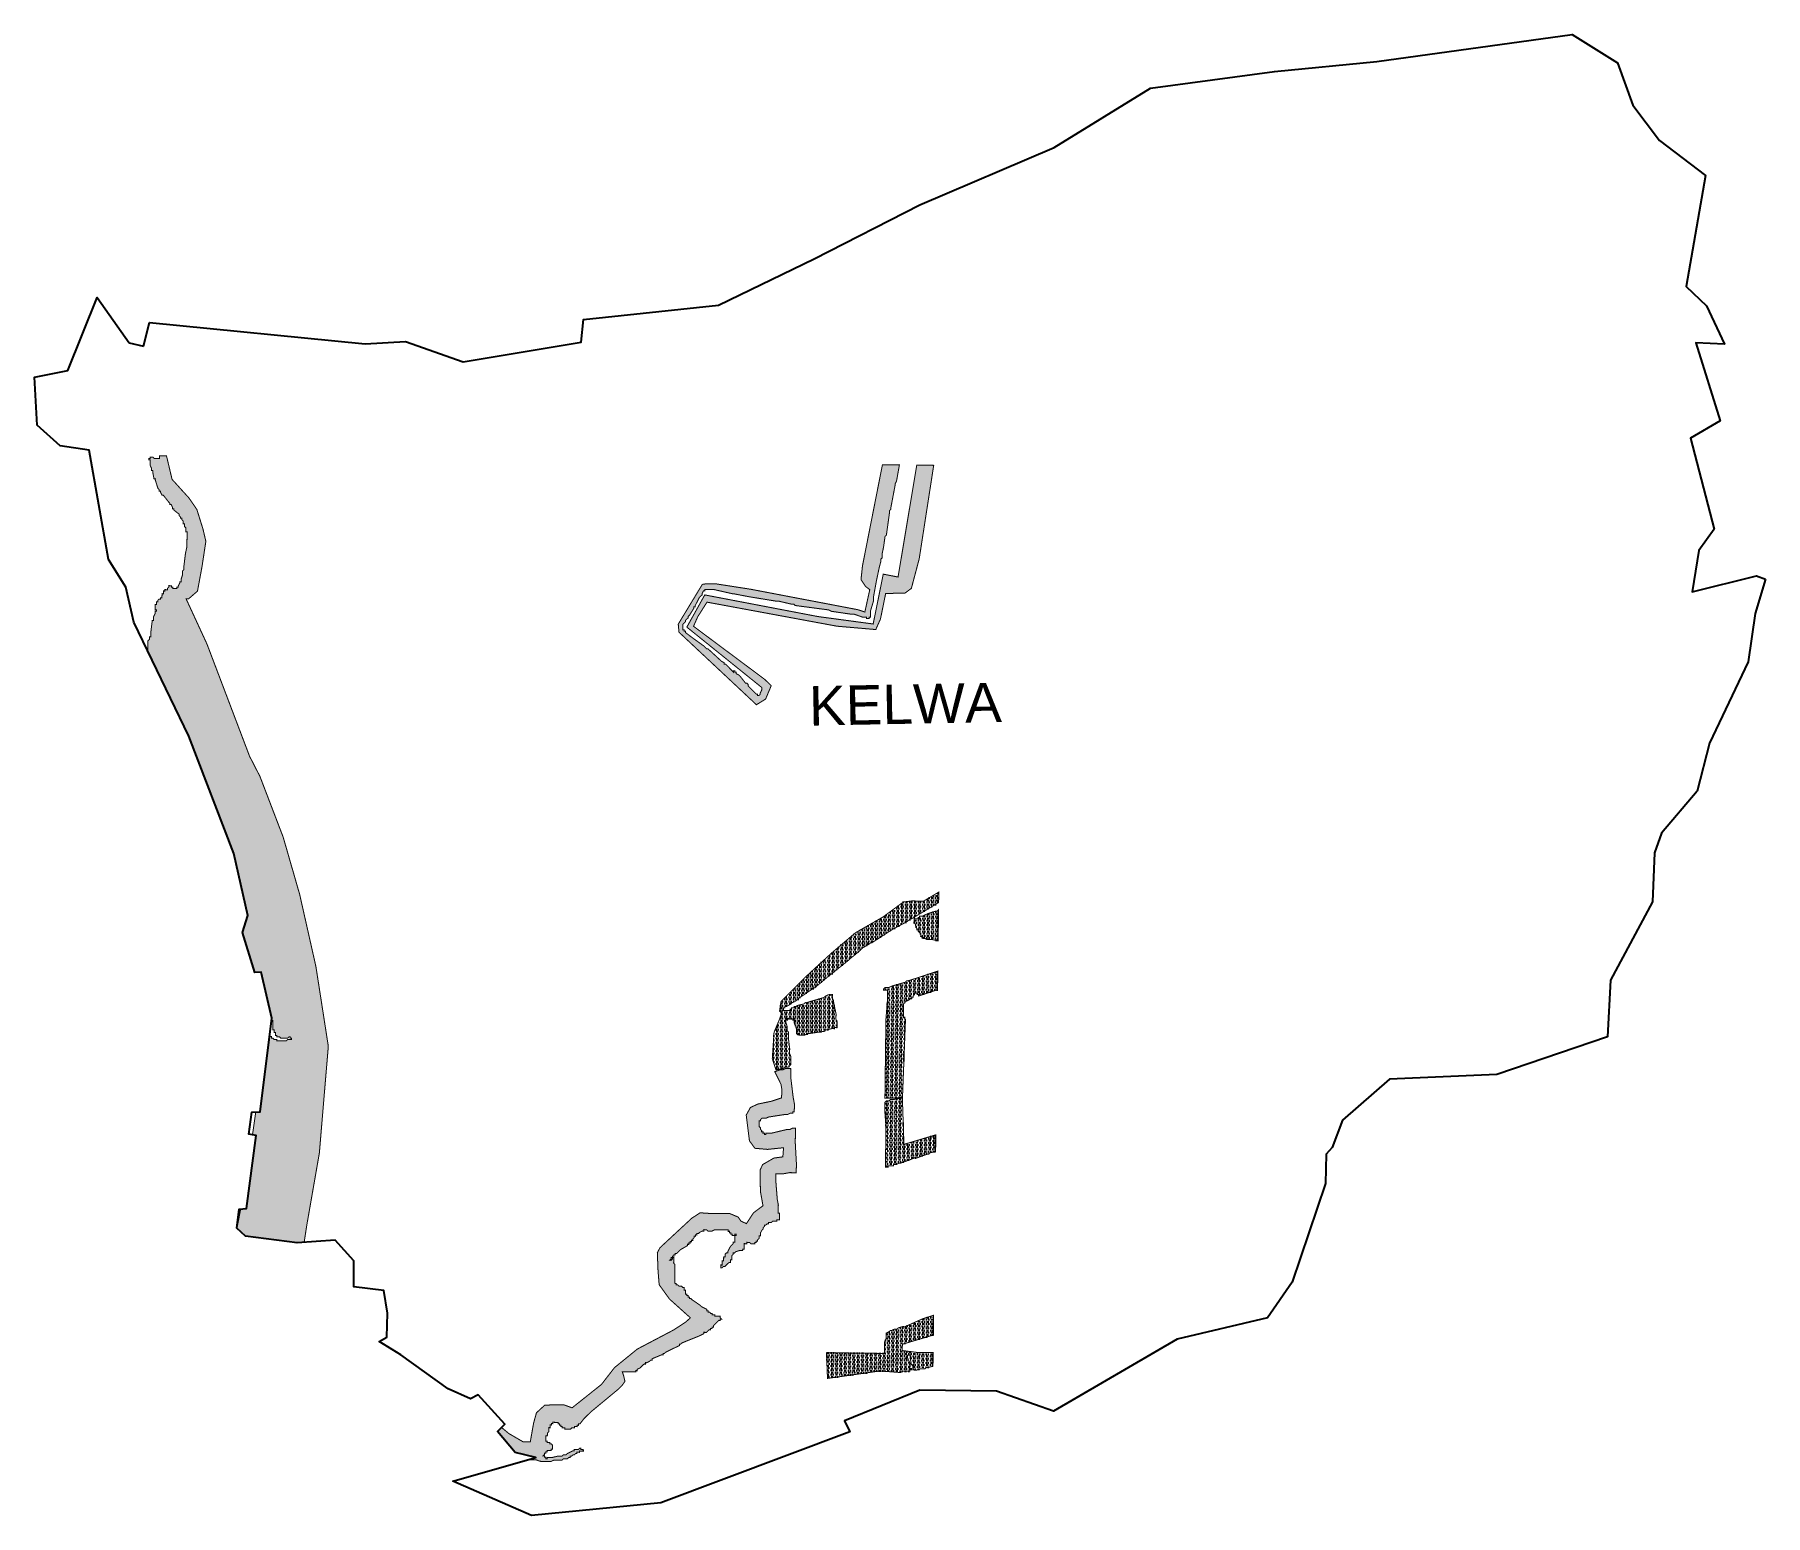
# Model space of a CAD drawing. Header units: metres. Extents: x 261354 to 266452, y 2168453 to 2172813.
import ezdxf

# ---------------------------------------------------------------- set-up
doc = ezdxf.new("R2010")
doc.units = ezdxf.units.M
for name, color, linetype in [('MUDFLATS', 40, 'Continuous'), ('village', 3, 'Continuous'), ('VILLAGE NAME', 250, 'Continuous')]:
    doc.layers.add(name, color=color, linetype=linetype)
doc.styles.get("Standard").update_dxf_attribs({"font": 'simplex.shx'})

msp = doc.modelspace()

# ---------------------------------------------------------------- hatches: boundary and pattern name
at = {"layer": 'MUDFLATS'}
h = msp.add_hatch(dxfattribs=at)
h.set_pattern_fill('MUDST', color=256)
h.paths.add_polyline_path([(262018.5, 2169641.1), (262004.8, 2169640.9), (262004.7, 2169636.5), (261996.1, 2169576.9), (261996, 2169573.1), (262006.2, 2169571.3), (261978.4, 2169356.1), (261960.8, 2169354.5), (261949.8, 2169297.8), (261975.5, 2169275.2), (262127.4, 2169255.4), (262147.8, 2169256.8), (262155.6, 2169307.6), (262192.6, 2169519.9), (262210.2, 2169730), (262219, 2169834.1), (262182.4, 2170069.2), (262134.5, 2170281.8), (262086.1, 2170449.9), (262017.6, 2170628.9), (261987, 2170688.4), (261861.7, 2171018.4), (261799.9, 2171152.3), (261807.8, 2171152.2), (261833.6, 2171174.5), (261847, 2171246.8), (261858.3, 2171321.2), (261849.9, 2171357), (261831.8, 2171415.1), (261808.2, 2171449.3), (261785, 2171474.7), (261758.8, 2171503.7), (261742.4, 2171572.6), (261722.2, 2171572.8), (261722.1, 2171564.9), (261706.2, 2171565.1), (261702.3, 2171569.1), (261694.3, 2171569.2), (261694.3, 2171565.2), (261690.3, 2171565.3), (261690.3, 2171561.3), (261694.2, 2171561.2), (261694.1, 2171545.3), (261697.9, 2171537.3), (261697.8, 2171529.4), (261701.8, 2171529.3), (261701.8, 2171525.4), (261705.5, 2171505.4), (261709.5, 2171505.4), (261709.4, 2171501.4), (261717.1, 2171477.4), (261721, 2171473.4), (261721, 2171469.4), (261724.9, 2171469.4), (261724.9, 2171465.4), (261728.8, 2171457.4), (261732.7, 2171457.4), (261748.4, 2171437.3), (261752.3, 2171433.3), (261752.3, 2171429.3), (261756.3, 2171429.2), (261760.1, 2171421.2), (261760.1, 2171417.3), (261764.1, 2171417.2), (261764, 2171413.2), (261779.8, 2171401.1), (261779.7, 2171397.1), (261783.7, 2171393.1), (261783.6, 2171389.1), (261787.6, 2171389.1), (261787.5, 2171385.1), (261791.5, 2171381.1), (261791.4, 2171373.1), (261795.3, 2171373.1), (261795.2, 2171365.1), (261799.2, 2171361.1), (261799, 2171349.2), (261803, 2171349.1), (261802.5, 2171305.4), (261798.2, 2171285.5), (261793.8, 2171249.8), (261793.7, 2171237.9), (261789.7, 2171233.9), (261789.5, 2171222), (261785.4, 2171210.1), (261785.3, 2171202.2), (261781.3, 2171202.2), (261781.3, 2171198.3), (261777.2, 2171190.3), (261777.1, 2171186.4), (261773.2, 2171186.4), (261773.1, 2171182.4), (261761.2, 2171182.6), (261761.2, 2171186.6), (261757.3, 2171186.6), (261757.3, 2171190.6), (261753.3, 2171190.6), (261749.4, 2171190.7), (261749.3, 2171186.7), (261745.3, 2171182.8), (261745.2, 2171178.8), (261737.3, 2171178.9), (261737.2, 2171174.9), (261733.3, 2171175), (261733.2, 2171167), (261729.2, 2171167.1), (261729, 2171155.1), (261725.1, 2171155.2), (261725, 2171151.2), (261721, 2171151.3), (261717, 2171147.3), (261717, 2171143.4), (261713, 2171143.4), (261712.9, 2171135.5), (261708.9, 2171135.5), (261708.7, 2171119.6), (261712.7, 2171119.5), (261712.7, 2171115.6), (261708.7, 2171115.6), (261708.6, 2171107.7), (261704.5, 2171099.8), (261704.4, 2171087.8), (261700.4, 2171087.9), (261696, 2171052.1), (261695.8, 2171040.2), (261691.9, 2171040.3), (261691.8, 2171032.3), (261687.7, 2171028.4), (261687.3, 2170996.9), (261808.2, 2170747.9), (261940.2, 2170401.8), (261981.6, 2170219.5), (261965.9, 2170169.4), (262003, 2170051.7), (262020.8, 2170052.7), (262052.8, 2169916.8), (262052, 2169910.3), (262055.8, 2169910.3), (262055.5, 2169882.4), (262059.5, 2169882.4), (262059.4, 2169874.4), (262063.3, 2169874.4), (262063.2, 2169866.4), (262067.2, 2169866.4), (262067.2, 2169862.4), (262075.1, 2169862.3), (262079, 2169858.3), (262098.9, 2169858), (262102.9, 2169862), (262106.9, 2169861.9), (262106.9, 2169857.9), (262110.8, 2169857.9), (262110.8, 2169853.9), (262098.9, 2169854.1), (262094.8, 2169850.1), (262067, 2169850.5), (262067.1, 2169854.4), (262059.1, 2169854.5), (262055.2, 2169858.6), (262051.2, 2169858.6), (262051.3, 2169862.6), (262046.1, 2169862.7)])
h = msp.add_hatch(dxfattribs=at)
h.set_pattern_fill('MUDST', color=256)
h.paths.add_polyline_path([(263854.3, 2171304.2), (263858.7, 2171335.9), (263862.7, 2171339.9), (263871.5, 2171403.4), (263871.6, 2171411.3), (263875.6, 2171415.3), (263875.6, 2171419.2), (263888.4, 2171486.7), (263888.4, 2171490.7), (263892.5, 2171498.6), (263901, 2171546.2), (263851, 2171546.8), (263792.2, 2171248.9), (263787.9, 2171208.7), (263801.2, 2171188.3), (263813.7, 2171178.9), (263799.2, 2171113.1), (263778.1, 2171120), (263463, 2171180.1), (263362, 2171195.8), (263334.2, 2171196.5), (263320.5, 2171194.4), (263249.6, 2171077.3), (263251.8, 2171053.6), (263479.9, 2170840), (263506.9, 2170856.7), (263523.5, 2170896.2), (263503.6, 2170915.2), (263294.6, 2171071), (263307, 2171099.1), (263334.3, 2171142.1), (263717.1, 2171071.3), (263831.4, 2171061.4), (263845.2, 2171092.5), (263860.5, 2171167.5), (263917.7, 2171169), (263936.2, 2171182.6), (263959.3, 2171269.6), (264002, 2171545), (263952.1, 2171545.6), (263897, 2171216.1), (263853.4, 2171224.6), (263823.7, 2171077.8), (263661, 2171099.7), (263327.7, 2171163.4), (263274.9, 2171068.6), (263495.4, 2170890.9), (263495.3, 2170883), (263491.2, 2170875.1), (263491.2, 2170871.1), (263487.1, 2170867.2), (263483.2, 2170867.2), (263483.2, 2170871.2), (263479.2, 2170871.3), (263471.4, 2170879.3), (263455.7, 2170895.4), (263455.7, 2170899.4), (263451.8, 2170903.4), (263447.8, 2170903.5), (263432.2, 2170923.5), (263428.2, 2170927.6), (263420.3, 2170931.6), (263420.4, 2170935.6), (263416.4, 2170935.7), (263416.4, 2170939.6), (263412.5, 2170939.7), (263412.4, 2170935.7), (263396.7, 2170951.8), (263392.8, 2170955.8), (263388.9, 2170959.9), (263384.9, 2170959.9), (263384.9, 2170963.9), (263377, 2170968), (263337.7, 2171004.2), (263333.7, 2171004.3), (263329.8, 2171008.3), (263325.9, 2171012.3), (263286.5, 2171040.7), (263270.7, 2171052.8), (263270.7, 2171056.8), (263266.8, 2171056.8), (263266.8, 2171060.8), (263262.8, 2171060.8), (263263, 2171076.7), (263267.1, 2171080.7), (263271.1, 2171084.6), (263271.1, 2171088.6), (263279.2, 2171096.4), (263279.2, 2171100.4), (263283.3, 2171104.3), (263295.4, 2171124.1), (263295.5, 2171128), (263299.5, 2171128), (263299.5, 2171132), (263311.7, 2171155.7), (263315.7, 2171159.6), (263319.8, 2171163.5), (263319.8, 2171167.5), (263323.9, 2171175.4), (263327.9, 2171175.4), (263327.9, 2171179.3), (263355.7, 2171179), (263411.3, 2171166.4), (263415.2, 2171166.3), (263458.9, 2171157.9), (263538.3, 2171145), (263546.2, 2171144.9), (263581.9, 2171136.5), (263589.8, 2171136.4), (263593.8, 2171132.3), (263693, 2171119.2), (263700.9, 2171115.1), (263760.5, 2171106.4), (263768.4, 2171106.4), (263792.2, 2171098.1), (263804.1, 2171098), (263804.1, 2171094), (263812, 2171093.9), (263812.1, 2171097.9), (263816, 2171097.8), (263816.3, 2171117.7), (263824.6, 2171145.4), (263824.7, 2171157.4), (263833.3, 2171205), (263841.7, 2171244.7), (263845.9, 2171260.5), (263846, 2171268.5), (263850, 2171272.4), (263850.1, 2171284.3)])
h = msp.add_hatch(dxfattribs=at)
h.set_pattern_fill('MUDST', color=256)
h.paths.add_polyline_path([(263681.9, 2169882.4), (263685.9, 2169882.4), (263701.8, 2169886.2), (263709.8, 2169886.1), (263709.8, 2169890), (263717.8, 2169890), (263718, 2169905.9), (263714.1, 2169913.9), (263714.3, 2169929.8), (263706.8, 2169965.7), (263706.8, 2169969.6), (263702.9, 2169977.6), (263703, 2169985.6), (263691.1, 2169985.7), (263683.1, 2169981.9), (263679.1, 2169977.9), (263627.2, 2169962.6), (263623.2, 2169962.7), (263619.2, 2169958.8), (263603.2, 2169955), (263595.2, 2169951.1), (263591.3, 2169951.2), (263591.2, 2169947.2), (263583.3, 2169947.3), (263583.2, 2169943.3), (263579.2, 2169943.3), (263579.2, 2169939.4), (263559.3, 2169939.6), (263559.4, 2169947.6), (263563.4, 2169947.5), (263563.4, 2169951.5), (263567.4, 2169951.4), (263575.4, 2169955.3), (263591.5, 2169967.1), (263595.4, 2169967), (263599.5, 2169970.9), (263603.4, 2169970.9), (263603.5, 2169974.9), (263643.6, 2170002.2), (263647.6, 2170002.2), (263647.6, 2170006.1), (263651.6, 2170006.1), (263655.6, 2170010), (263683.7, 2170033.5), (263752, 2170088.4), (263756, 2170092.3), (263780.1, 2170111.9), (263784.2, 2170115.8), (263792.2, 2170123.7), (263812.2, 2170135.4), (263816.3, 2170139.3), (263820.2, 2170139.3), (263880.4, 2170178.3), (263916.4, 2170197.7), (263920.4, 2170197.7), (263920.4, 2170201.7), (263924.4, 2170201.6), (263928.4, 2170205.6), (263932.4, 2170205.5), (263932.4, 2170209.5), (263936.4, 2170209.4), (264016.5, 2170257.5), (264016.9, 2170288.3), (263971.4, 2170261.1), (263938.7, 2170262.4), (263912.7, 2170259.1), (263853.1, 2170215.3), (263771.1, 2170168.2), (263700.7, 2170108.4), (263626.6, 2170040.2), (263552.3, 2169966.1), (263547.9, 2169937.7), (263553.9, 2169932.1), (263548.2, 2169914.6), (263531.8, 2169875.4), (263526.6, 2169798.1), (263537.3, 2169764.9), (263557.2, 2169768.6), (263565.2, 2169772.5), (263573.2, 2169772.4), (263577.2, 2169776.3), (263581.2, 2169780.3), (263581.5, 2169804.1), (263577.6, 2169812.1), (263577.8, 2169828), (263574.2, 2169855.9), (263574.4, 2169875.8), (263570.5, 2169879.8), (263570.7, 2169891.7), (263566.8, 2169903.7), (263566.9, 2169911.7), (263570.9, 2169911.6), (263570.9, 2169915.6), (263586.9, 2169915.4), (263586.8, 2169911.4), (263590.8, 2169911.4), (263590.7, 2169903.4), (263594.6, 2169895.4), (263598.4, 2169883.5), (263598.2, 2169871.5), (263602.2, 2169867.5), (263622.1, 2169867.3), (263630.1, 2169871.1), (263681.8, 2169878.5)])
h = msp.add_hatch(dxfattribs=at)
h.set_pattern_fill('MUDST', color=256, angle=-0.7002742)
h.paths.add_polyline_path([(264016.3, 2170236.3), (264012.2, 2170232.4), (264008.3, 2170232.4), (263984.3, 2170224.8), (263968.3, 2170217), (263960.4, 2170217.1), (263960.3, 2170213.1), (263956.3, 2170213.2), (263956.3, 2170209.2), (263944.4, 2170209.3), (263944.2, 2170197.4), (263948.1, 2170193.4), (263948.1, 2170189.4), (263952, 2170181.4), (263951.9, 2170177.4), (263955.9, 2170177.4), (263955.8, 2170173.4), (263959.8, 2170169.4), (263963.7, 2170165.3), (263963.6, 2170157.4), (263967.6, 2170157.3), (263967.5, 2170153.4), (263975.5, 2170153.3), (263979.4, 2170149.2), (263995.3, 2170149.1), (264015.1, 2170144.8)])
h = msp.add_hatch(dxfattribs=at)
h.set_pattern_fill('MUDST', color=256, angle=-0.7002742)
h.paths.add_polyline_path([(263918.9, 2169913.3), (263916.9, 2169915.4), (263917, 2169919.3), (263913, 2169919.4), (263913, 2169923.4), (263913.1, 2169927.3), (263913.1, 2169931.3), (263913.2, 2169935.3), (263913.2, 2169939.3), (263913.3, 2169943.2), (263913.3, 2169947.2), (263913.4, 2169951.2), (263913.4, 2169955.2), (263913.5, 2169959.1), (263917.5, 2169963.1), (263917.5, 2169967.1), (263921.5, 2169967), (263929.5, 2169970.9), (263933.5, 2169974.8), (263937.5, 2169974.8), (263937.6, 2169978.7), (263941.5, 2169978.7), (263941.6, 2169982.7), (263945.6, 2169986.6), (263945.7, 2169990.6), (263949.6, 2169990.5), (263953.6, 2169990.5), (263953.6, 2169986.5), (263957.5, 2169986.5), (263957.5, 2169982.5), (264013.4, 2170001), (264014.1, 2170055.5), (263926.2, 2170026.6), (263922.2, 2170026.7), (263918.2, 2170022.7), (263878.3, 2170011.3), (263870.3, 2170007.4), (263858.4, 2170007.5), (263858.3, 2170003.6), (263854.4, 2170003.6), (263854.3, 2169999.6), (263866.2, 2169999.5), (263865.9, 2169971.7), (263861.2, 2169912.1), (263858.4, 2169681.4), (263886.2, 2169681.1), (263910.1, 2169684.8)])
h = msp.add_hatch(dxfattribs=at)
h.set_pattern_fill('MUDST', color=256)
h.paths.add_polyline_path([(263253, 2168953), (263253, 2168957), (263257, 2168957), (263261, 2168960.9), (263309, 2168980.2), (263325, 2168988), (263325, 2168991.9), (263333, 2168991.8), (263337, 2168995.8), (263341, 2168999.7), (263345, 2168999.6), (263345.1, 2169003.6), (263349, 2169003.6), (263349.1, 2169007.5), (263353.1, 2169007.5), (263353.1, 2169011.5), (263357.1, 2169015.4), (263361.2, 2169019.3), (263365.2, 2169023.3), (263369.2, 2169027.2), (263373.2, 2169027.1), (263373.2, 2169031.1), (263377.2, 2169031.1), (263373.3, 2169035.1), (263373.3, 2169039.1), (263357.4, 2169039.3), (263357.5, 2169043.2), (263349.5, 2169043.3), (263349.6, 2169047.3), (263345.6, 2169047.4), (263341.7, 2169051.4), (263337.7, 2169051.4), (263337.7, 2169055.4), (263333.8, 2169055.5), (263333.8, 2169059.4), (263325.9, 2169063.5), (263318, 2169067.6), (263314.1, 2169071.6), (263290.4, 2169087.8), (263286.5, 2169091.8), (263282.5, 2169091.9), (263282.6, 2169095.9), (263278.6, 2169095.9), (263278.6, 2169099.9), (263274.7, 2169099.9), (263274.7, 2169103.9), (263270.7, 2169104), (263270.9, 2169115.9), (263266.9, 2169115.9), (263267, 2169123.9), (263263, 2169123.9), (263259.1, 2169128), (263251.2, 2169128.1), (263247.2, 2169132.1), (263243.2, 2169132.1), (263243.3, 2169136.1), (263239.3, 2169136.2), (263240, 2169191.8), (263236.1, 2169195.9), (263236.3, 2169211.8), (263232.3, 2169211.8), (263232.2, 2169207.8), (263228.2, 2169203.9), (263224.2, 2169204), (263228.3, 2169207.9), (263228.3, 2169211.9), (263232.3, 2169211.8), (263232.3, 2169215.8), (263236.3, 2169215.7), (263236.4, 2169219.7), (263240.3, 2169219.7), (263240.4, 2169223.6), (263244.4, 2169223.6), (263256.4, 2169235.4), (263276.5, 2169247.1), (263276.5, 2169251), (263280.5, 2169251), (263280.5, 2169255), (263284.5, 2169254.9), (263284.6, 2169258.9), (263288.5, 2169258.8), (263288.6, 2169262.8), (263292.6, 2169262.8), (263292.6, 2169266.8), (263296.6, 2169270.7), (263296.7, 2169274.7), (263300.7, 2169274.6), (263300.7, 2169278.6), (263304.7, 2169278.5), (263304.7, 2169282.5), (263308.7, 2169282.5), (263312.7, 2169286.4), (263320.7, 2169290.3), (263324.7, 2169290.2), (263324.8, 2169294.2), (263332.7, 2169294.1), (263336.6, 2169290.1), (263348.6, 2169289.9), (263356.6, 2169293.8), (263396.3, 2169293.3), (263396.3, 2169289.3), (263400.3, 2169289.3), (263400.2, 2169285.3), (263404.2, 2169285.3), (263404.1, 2169281.3), (263408.1, 2169281.2), (263408.1, 2169277.3), (263416, 2169277.2), (263416.1, 2169281.2), (263420, 2169281.1), (263420, 2169277.1), (263416, 2169277.2), (263415.8, 2169257.3), (263411.8, 2169257.3), (263411.7, 2169253.4), (263403.7, 2169245.5), (263395.5, 2169229.7), (263395.5, 2169225.7), (263391.5, 2169225.8), (263387.5, 2169221.8), (263387.4, 2169213.9), (263383.4, 2169213.9), (263383.3, 2169202), (263379.3, 2169202.1), (263379.2, 2169190.1), (263375.2, 2169190.2), (263375.1, 2169182.2), (263379.1, 2169182.2), (263383.1, 2169186.1), (263387.1, 2169186.1), (263391.1, 2169190), (263399.1, 2169197.8), (263403.1, 2169197.8), (263403.2, 2169205.7), (263407.2, 2169205.7), (263407.3, 2169217.6), (263411.4, 2169221.6), (263411.4, 2169225.5), (263415.4, 2169225.5), (263419.4, 2169229.4), (263431.4, 2169233.2), (263439.3, 2169233.1), (263439.4, 2169237.1), (263443.4, 2169237.1), (263443.6, 2169253), (263451.5, 2169252.9), (263451.6, 2169256.9), (263459.5, 2169256.8), (263463.4, 2169252.7), (263475.4, 2169252.6), (263475.4, 2169256.6), (263479.4, 2169256.5), (263479.4, 2169260.5), (263483.4, 2169260.4), (263483.5, 2169264.4), (263487.5, 2169268.3), (263487.6, 2169276.3), (263491.6, 2169276.3), (263491.7, 2169284.2), (263495.7, 2169292.1), (263499.8, 2169296), (263499.8, 2169300), (263503.8, 2169303.9), (263503.9, 2169307.9), (263507.8, 2169307.9), (263511.9, 2169311.8), (263515.8, 2169311.7), (263515.9, 2169315.7), (263523.8, 2169315.6), (263527.9, 2169319.6), (263539.8, 2169319.4), (263539.8, 2169323.4), (263547.8, 2169323.3), (263548, 2169343.2), (263544.1, 2169343.2), (263544.3, 2169359.7), (263544.4, 2169367.1), (263540.6, 2169387), (263540.7, 2169391), (263537.2, 2169434.8), (263537.5, 2169458.6), (263557.4, 2169458.4), (263577.3, 2169462.1), (263597.2, 2169461.9), (263597.6, 2169489.7), (263594.3, 2169549.4), (263594.8, 2169593.2), (263586.9, 2169593.3), (263578.9, 2169589.4), (263570.9, 2169589.5), (263523.1, 2169578.1), (263507.2, 2169578.3), (263507.1, 2169574.4), (263503.2, 2169574.4), (263503.2, 2169578.4), (263499.2, 2169578.4), (263499.3, 2169582.4), (263495.3, 2169582.4), (263495.3, 2169586.4), (263491.4, 2169590.5), (263491.5, 2169594.4), (263487.5, 2169598.5), (263487.7, 2169614.4), (263491.7, 2169614.3), (263491.8, 2169618.3), (263495.8, 2169622.2), (263507.7, 2169622.1), (263515.7, 2169625.9), (263563.5, 2169633.3), (263571.5, 2169633.2), (263579.5, 2169637.1), (263587.4, 2169637), (263587.5, 2169641), (263591.4, 2169640.9), (263591.7, 2169664.8), (263588, 2169684.7), (263580.8, 2169744.5), (263581.1, 2169768.3), (263565.2, 2169768.5), (263557.2, 2169764.6), (263549.2, 2169764.7), (263533.8, 2169759.4), (263552.2, 2169722.3), (263554.8, 2169706.9), (263553.9, 2169682.3), (263523.7, 2169672.3), (263483.6, 2169664), (263462.1, 2169653.9), (263449.8, 2169631.6), (263459.3, 2169555.9), (263475.4, 2169533.8), (263512.7, 2169530.6), (263559.8, 2169535.5), (263557.7, 2169508.6), (263531.5, 2169505.1), (263498.3, 2169486), (263490.9, 2169470.6), (263491.5, 2169407.4), (263499.2, 2169364.6), (263471.1, 2169343.7), (263450.5, 2169312), (263434.1, 2169319.4), (263426.3, 2169331.2), (263401, 2169341.8), (263344.7, 2169341.8), (263314.1, 2169343.9), (263289.5, 2169328), (263195.9, 2169241.2), (263188, 2169225.9), (263190.1, 2169173), (263193.4, 2169132.1), (263223.8, 2169089.9), (263285.4, 2169034.6), (263271.5, 2169022), (263235.9, 2168998.8), (263129.1, 2168942.6), (263061.8, 2168887.9), (263023.4, 2168838.4), (262937, 2168769.6), (262912, 2168778.7), (262890.1, 2168778.7), (262856.3, 2168777.3), (262832, 2168755), (262823.6, 2168724.8), (262813.9, 2168669.9), (262792.6, 2168669.5), (262750.4, 2168694), (262729, 2168711.9), (262716.8, 2168699.6), (262769.4, 2168638.3), (262829.9, 2168623.1), (262806.8, 2168616.5), (262831.3, 2168616.2), (262843.2, 2168612), (262875, 2168611.6), (262883, 2168615.5), (262906.9, 2168615.2), (262910.9, 2168619.2), (262922.8, 2168619), (262926.9, 2168622.9), (262930.8, 2168622.9), (262930.9, 2168626.9), (262934.9, 2168626.8), (262938.9, 2168630.7), (262942.9, 2168630.7), (262946.9, 2168634.6), (262950.9, 2168634.6), (262950.9, 2168638.6), (262958.9, 2168638.5), (262958.9, 2168642.4), (262970.8, 2168642.3), (262970.9, 2168646.3), (262962.9, 2168646.4), (262963, 2168650.3), (262959, 2168650.4), (262955, 2168646.5), (262943, 2168646.6), (262943, 2168642.6), (262939, 2168642.7), (262923, 2168634.9), (262919, 2168631), (262911, 2168631.1), (262907, 2168627.2), (262895.1, 2168627.3), (262879.1, 2168623.5), (262863.2, 2168623.7), (262863.2, 2168619.7), (262859.2, 2168619.8), (262859.3, 2168623.8), (262855.3, 2168623.8), (262855.3, 2168627.8), (262851.4, 2168627.8), (262855.4, 2168631.8), (262855.4, 2168635.7), (262859.4, 2168635.7), (262859.5, 2168639.7), (262863.4, 2168639.6), (262863.5, 2168643.6), (262875.4, 2168643.5), (262875.5, 2168647.4), (262879.4, 2168647.4), (262879.6, 2168659.3), (262875.7, 2168663.3), (262871.7, 2168663.4), (262871.7, 2168667.4), (262863.8, 2168667.5), (262863.8, 2168671.4), (262859.8, 2168671.5), (262860, 2168687.4), (262864, 2168687.3), (262864.1, 2168695.3), (262868.1, 2168699.2), (262868.3, 2168711.2), (262872.3, 2168711.1), (262872.4, 2168719.1), (262876.3, 2168719), (262876.4, 2168723), (262880.4, 2168722.9), (262880.4, 2168726.9), (262896.3, 2168726.7), (262896.3, 2168722.7), (262900.2, 2168722.7), (262900.2, 2168718.7), (262904.2, 2168718.7), (262904.1, 2168714.7), (262908.1, 2168714.6), (262908, 2168710.7), (262916, 2168710.6), (262915.9, 2168706.6), (262931.8, 2168706.4), (262935.9, 2168710.3), (262943.8, 2168710.2), (262943.9, 2168714.2), (262951.8, 2168714.1), (262951.9, 2168718.1), (262955.9, 2168718), (262955.9, 2168722), (262959.9, 2168722), (262972, 2168737.7), (262992.1, 2168757.4), (263056.7, 2168810.9), (263072.5, 2168824), (263084.5, 2168835.8), (263092.6, 2168847.6), (263088.9, 2168863.6), (263085, 2168875.5), (263124.8, 2168875.1), (263124.8, 2168879), (263128.8, 2168879), (263128.9, 2168883), (263136.9, 2168886.8), (263144.9, 2168894.7), (263148.9, 2168898.6), (263152.9, 2168898.6), (263153, 2168902.6), (263156.9, 2168902.5), (263164.9, 2168906.4), (263169, 2168910.3), (263172.9, 2168910.3), (263173, 2168914.2), (263201, 2168925.8), (263204.9, 2168925.8), (263205, 2168929.8), (263209, 2168929.7), (263213, 2168933.6)])
h = msp.add_hatch(dxfattribs=at)
h.set_pattern_fill('MUDST', color=256, angle=-0.7002742)
h.paths.add_polyline_path([(263909.7, 2169682), (263882.2, 2169677.2), (263874.2, 2169677.2), (263870.2, 2169673.3), (263862.3, 2169673.4), (263858.2, 2169669.5), (263857.9, 2169645.6), (263861.3, 2169597.9), (263859.9, 2169478.6), (263863.8, 2169478.5), (263867.8, 2169478.5), (263867.9, 2169482.4), (263883.8, 2169482.2), (263883.8, 2169486.2), (263891.8, 2169486.1), (263895.8, 2169488.1), (263899.8, 2169490), (263903.8, 2169490), (263935.7, 2169501.5), (263943.7, 2169505.4), (263951.7, 2169505.3), (263983.6, 2169516.8), (263987.6, 2169516.8), (263991.6, 2169520.7), (264007.6, 2169523.7), (264008.2, 2169573.4), (263914.3, 2169545.3)])
h = msp.add_hatch(dxfattribs=at)
h.set_pattern_fill('MUDST', color=256, angle=-0.7002742)
h.paths.add_polyline_path([(264000.3, 2168932), (263951.8, 2168932.8), (263908.8, 2168938.3), (263910, 2168956.9), (264001, 2168984), (264001.7, 2169042), (263969.7, 2169031.8), (263917.8, 2169008.5), (263909.8, 2169008.6), (263897.8, 2169004.8), (263893.8, 2169000.9), (263885.8, 2169001), (263877.8, 2168997.1), (263873.9, 2168997.2), (263869.8, 2168993.2), (263861.8, 2168989.3), (263861.7, 2168973.4), (263857.6, 2168965.5), (263857.1, 2168929.7), (263686.2, 2168931.8), (263687.2, 2168905.9), (263689.2, 2168856.2), (263844.6, 2168878.2), (263904.2, 2168873.5), (263912.2, 2168877.4), (263932.1, 2168877.1), (263932.1, 2168881.1), (263936.1, 2168881.1), (263936.1, 2168885), (263932.1, 2168885.1), (263932.3, 2168901), (263924.6, 2168917), (263924.7, 2168924.9), (263932.6, 2168924.8), (263932.5, 2168916.9), (263936.3, 2168897), (263940.2, 2168892.9), (263940.1, 2168881), (263952, 2168880.9), (263964, 2168884.7), (263975.9, 2168884.5), (263979.9, 2168888.5), (263983.9, 2168888.4), (263999.8, 2168891.8)])

# ---------------------------------------------------------------- linework, layer by layer
at = {"layer": 'MUDFLATS', "color": 3, "flags": 128}
msp.add_lwpolyline([(261632.5, 2171905.5), (261674.2, 2171896.4)], dxfattribs=at)
at = {"layer": 'MUDFLATS', "const_width": 2.98}
for points in [[(262147.8, 2169256.8), (262155.6, 2169307.6), (262192.6, 2169519.9), (262210.2, 2169730), (262219, 2169834.1), (262182.4, 2170069.2), (262134.5, 2170281.8), (262086.1, 2170449.9), (262017.6, 2170628.9), (261987, 2170688.4), (261861.7, 2171018.4), (261799.9, 2171152.3), (261807.8, 2171152.2), (261833.6, 2171174.5), (261847, 2171246.8), (261858.3, 2171321.2), (261849.9, 2171357), (261831.8, 2171415.1), (261808.2, 2171449.3), (261785, 2171474.7), (261758.8, 2171503.7), (261742.4, 2171572.6), (261722.2, 2171572.8), (261722.1, 2171564.9), (261706.2, 2171565.1), (261702.3, 2171569.1), (261694.3, 2171569.2), (261694.3, 2171565.2), (261690.3, 2171565.3), (261690.3, 2171561.3), (261694.2, 2171561.2), (261694.1, 2171545.3), (261697.9, 2171537.3), (261697.8, 2171529.4), (261701.8, 2171529.3), (261701.8, 2171525.4), (261705.5, 2171505.4), (261709.5, 2171505.4), (261709.4, 2171501.4), (261717.1, 2171477.4), (261721, 2171473.4), (261721, 2171469.4), (261724.9, 2171469.4), (261724.9, 2171465.4), (261728.8, 2171457.4), (261732.7, 2171457.4), (261748.4, 2171437.3), (261752.3, 2171433.3), (261752.3, 2171429.3), (261756.3, 2171429.2), (261760.1, 2171421.2), (261760.1, 2171417.3), (261764.1, 2171417.2), (261764, 2171413.2), (261779.8, 2171401.1), (261779.7, 2171397.1), (261783.7, 2171393.1), (261783.6, 2171389.1), (261787.6, 2171389.1), (261787.5, 2171385.1), (261791.5, 2171381.1), (261791.4, 2171373.1), (261795.3, 2171373.1), (261795.2, 2171365.1), (261799.2, 2171361.1), (261799, 2171349.2), (261803, 2171349.1), (261802.5, 2171305.4), (261798.2, 2171285.5), (261793.8, 2171249.8), (261793.7, 2171237.9), (261789.7, 2171233.9), (261789.5, 2171222), (261785.4, 2171210.1), (261785.3, 2171202.2), (261781.3, 2171202.2), (261781.3, 2171198.3), (261777.2, 2171190.3), (261777.1, 2171186.4), (261773.2, 2171186.4), (261773.1, 2171182.4), (261761.2, 2171182.6), (261761.2, 2171186.6), (261757.3, 2171186.6), (261757.3, 2171190.6), (261753.3, 2171190.6), (261749.4, 2171190.7), (261749.3, 2171186.7), (261745.3, 2171182.8), (261745.2, 2171178.8), (261737.3, 2171178.9), (261737.2, 2171174.9), (261733.3, 2171175), (261733.2, 2171167), (261729.2, 2171167.1), (261729, 2171155.1), (261725.1, 2171155.2), (261725, 2171151.2), (261721, 2171151.3), (261717, 2171147.3), (261717, 2171143.4), (261713, 2171143.4), (261712.9, 2171135.5), (261708.9, 2171135.5), (261708.7, 2171119.6), (261712.7, 2171119.5), (261712.7, 2171115.6), (261708.7, 2171115.6), (261708.6, 2171107.7), (261704.5, 2171099.8), (261704.4, 2171087.8), (261700.4, 2171087.9), (261696, 2171052.1), (261695.8, 2171040.2), (261691.9, 2171040.3), (261691.8, 2171032.3), (261687.7, 2171028.4), (261687.3, 2170996.9)], [(262051.8, 2169910.3), (262055.8, 2169910.3), (262055.5, 2169882.4), (262059.5, 2169882.4), (262059.4, 2169874.4), (262063.3, 2169874.4), (262063.2, 2169866.4), (262067.2, 2169866.4), (262067.2, 2169862.4), (262075.1, 2169862.3), (262079, 2169858.3), (262098.9, 2169858), (262102.9, 2169862), (262106.9, 2169861.9), (262106.9, 2169857.9), (262110.8, 2169857.9), (262110.8, 2169853.9), (262098.9, 2169854.1), (262094.8, 2169850.1), (262067, 2169850.5), (262067.1, 2169854.4), (262059.1, 2169854.5), (262055.2, 2169858.6), (262051.2, 2169858.6), (262051.3, 2169862.6), (262046.1, 2169862.7)], [(262806.8, 2168616.5), (262831.3, 2168616.2), (262843.2, 2168612), (262875, 2168611.6), (262883, 2168615.5), (262906.9, 2168615.2), (262910.9, 2168619.2), (262922.8, 2168619), (262926.9, 2168622.9), (262930.8, 2168622.9), (262930.9, 2168626.9), (262934.9, 2168626.8), (262938.9, 2168630.7), (262942.9, 2168630.7), (262946.9, 2168634.6), (262950.9, 2168634.6), (262950.9, 2168638.6), (262958.9, 2168638.5), (262958.9, 2168642.4), (262970.8, 2168642.3), (262970.9, 2168646.3), (262962.9, 2168646.4), (262963, 2168650.3), (262959, 2168650.4), (262955, 2168646.5), (262943, 2168646.6), (262943, 2168642.6), (262939, 2168642.7), (262923, 2168634.9), (262919, 2168631), (262911, 2168631.1), (262907, 2168627.2), (262895.1, 2168627.3), (262879.1, 2168623.5), (262863.2, 2168623.7), (262863.2, 2168619.7), (262859.2, 2168619.8), (262859.3, 2168623.8), (262855.3, 2168623.8), (262855.3, 2168627.8), (262851.4, 2168627.8), (262855.4, 2168631.8), (262855.4, 2168635.7), (262859.4, 2168635.7), (262859.5, 2168639.7), (262863.4, 2168639.6), (262863.5, 2168643.6), (262875.4, 2168643.5), (262875.5, 2168647.4), (262879.4, 2168647.4), (262879.6, 2168659.3), (262875.7, 2168663.3), (262871.7, 2168663.4), (262871.7, 2168667.4), (262863.8, 2168667.5), (262863.8, 2168671.4), (262859.8, 2168671.5), (262860, 2168687.4), (262864, 2168687.3), (262864.1, 2168695.3), (262868.1, 2168699.2), (262868.3, 2168711.2), (262872.3, 2168711.1), (262872.4, 2168719.1), (262876.3, 2168719), (262876.4, 2168723), (262880.4, 2168722.9), (262880.4, 2168726.9), (262896.3, 2168726.7), (262896.3, 2168722.7), (262900.2, 2168722.7), (262900.2, 2168718.7), (262904.2, 2168718.7), (262904.1, 2168714.7), (262908.1, 2168714.6), (262908, 2168710.7), (262916, 2168710.6), (262915.9, 2168706.6), (262931.8, 2168706.4), (262935.9, 2168710.3), (262943.8, 2168710.2), (262943.9, 2168714.2), (262951.8, 2168714.1), (262951.9, 2168718.1), (262955.9, 2168718), (262955.9, 2168722), (262959.9, 2168722), (262972, 2168737.7), (262992.1, 2168757.4), (263056.7, 2168810.9), (263072.5, 2168824), (263084.5, 2168835.8), (263092.6, 2168847.6), (263088.9, 2168863.6), (263085, 2168875.5), (263124.8, 2168875.1), (263124.8, 2168879), (263128.8, 2168879), (263128.9, 2168883), (263136.9, 2168886.8), (263144.9, 2168894.7), (263148.9, 2168898.6), (263152.9, 2168898.6), (263153, 2168902.6), (263156.9, 2168902.5), (263164.9, 2168906.4), (263169, 2168910.3), (263172.9, 2168910.3), (263173, 2168914.2), (263201, 2168925.8), (263204.9, 2168925.8), (263205, 2168929.8), (263209, 2168929.7), (263213, 2168933.6), (263253, 2168953), (263253, 2168957), (263257, 2168957), (263261, 2168960.9), (263309, 2168980.2), (263325, 2168988), (263325, 2168991.9), (263333, 2168991.8), (263337, 2168995.8), (263341, 2168999.7), (263345, 2168999.6), (263345.1, 2169003.6), (263349, 2169003.6), (263349.1, 2169007.5), (263353.1, 2169007.5), (263353.1, 2169011.5), (263357.1, 2169015.4), (263361.2, 2169019.3), (263365.2, 2169023.3), (263369.2, 2169027.2), (263373.2, 2169027.1), (263373.2, 2169031.1), (263377.2, 2169031.1), (263373.3, 2169035.1), (263373.3, 2169039.1), (263357.4, 2169039.3), (263357.5, 2169043.2), (263349.5, 2169043.3), (263349.6, 2169047.3), (263345.6, 2169047.4), (263341.7, 2169051.4), (263337.7, 2169051.4), (263337.7, 2169055.4), (263333.8, 2169055.5), (263333.8, 2169059.4), (263325.9, 2169063.5), (263318, 2169067.6), (263314.1, 2169071.6), (263290.4, 2169087.8), (263286.5, 2169091.8), (263282.5, 2169091.9), (263282.6, 2169095.9), (263278.6, 2169095.9), (263278.6, 2169099.9), (263274.7, 2169099.9), (263274.7, 2169103.9), (263270.7, 2169104), (263270.9, 2169115.9), (263266.9, 2169115.9), (263267, 2169123.9), (263263, 2169123.9), (263259.1, 2169128), (263251.2, 2169128.1), (263247.2, 2169132.1), (263243.2, 2169132.1), (263243.3, 2169136.1), (263239.3, 2169136.2), (263240, 2169191.8), (263236.1, 2169195.9), (263236.3, 2169211.8), (263232.3, 2169211.8), (263232.2, 2169207.8), (263228.2, 2169203.9), (263224.2, 2169204), (263228.3, 2169207.9), (263228.3, 2169211.9), (263232.3, 2169211.8), (263232.3, 2169215.8), (263236.3, 2169215.7), (263236.4, 2169219.7), (263240.3, 2169219.7), (263240.4, 2169223.6), (263244.4, 2169223.6), (263256.4, 2169235.4), (263276.5, 2169247.1), (263276.5, 2169251), (263280.5, 2169251), (263280.5, 2169255), (263284.5, 2169254.9), (263284.6, 2169258.9), (263288.5, 2169258.8), (263288.6, 2169262.8), (263292.6, 2169262.8), (263292.6, 2169266.8), (263296.6, 2169270.7), (263296.7, 2169274.7), (263300.7, 2169274.6), (263300.7, 2169278.6), (263304.7, 2169278.5), (263304.7, 2169282.5), (263308.7, 2169282.5), (263312.7, 2169286.4), (263320.7, 2169290.3), (263324.7, 2169290.2), (263324.8, 2169294.2), (263332.7, 2169294.1), (263336.6, 2169290.1), (263348.6, 2169289.9), (263356.6, 2169293.8), (263396.3, 2169293.3), (263396.3, 2169289.3), (263400.3, 2169289.3), (263400.2, 2169285.3), (263404.2, 2169285.3), (263404.1, 2169281.3), (263408.1, 2169281.2), (263408.1, 2169277.3), (263416, 2169277.2), (263416.1, 2169281.2), (263420, 2169281.1), (263420, 2169277.1), (263416, 2169277.2), (263415.8, 2169257.3), (263411.8, 2169257.3), (263411.7, 2169253.4), (263403.7, 2169245.5), (263395.5, 2169229.7), (263395.5, 2169225.7), (263391.5, 2169225.8), (263387.5, 2169221.8), (263387.4, 2169213.9), (263383.4, 2169213.9), (263383.3, 2169202), (263379.3, 2169202.1), (263379.2, 2169190.1), (263375.2, 2169190.2), (263375.1, 2169182.2), (263379.1, 2169182.2), (263383.1, 2169186.1), (263387.1, 2169186.1), (263391.1, 2169190), (263399.1, 2169197.8), (263403.1, 2169197.8), (263403.2, 2169205.7), (263407.2, 2169205.7), (263407.3, 2169217.6), (263411.4, 2169221.6), (263411.4, 2169225.5), (263415.4, 2169225.5), (263419.4, 2169229.4), (263431.4, 2169233.2), (263439.3, 2169233.1), (263439.4, 2169237.1), (263443.4, 2169237.1), (263443.6, 2169253), (263451.5, 2169252.9), (263451.6, 2169256.9), (263459.5, 2169256.8), (263463.4, 2169252.7), (263475.4, 2169252.6), (263475.4, 2169256.6), (263479.4, 2169256.5), (263479.4, 2169260.5), (263483.4, 2169260.4), (263483.5, 2169264.4), (263487.5, 2169268.3), (263487.6, 2169276.3), (263491.6, 2169276.3), (263491.7, 2169284.2), (263495.7, 2169292.1), (263499.8, 2169296), (263499.8, 2169300), (263503.8, 2169303.9), (263503.9, 2169307.9), (263507.8, 2169307.9), (263511.9, 2169311.8), (263515.8, 2169311.7), (263515.9, 2169315.7), (263523.8, 2169315.6), (263527.9, 2169319.6), (263539.8, 2169319.4), (263539.8, 2169323.4), (263547.8, 2169323.3), (263548, 2169343.2), (263544.1, 2169343.2), (263544.3, 2169359.7), (263544.4, 2169367.1), (263540.6, 2169387), (263540.7, 2169391), (263537.2, 2169434.8), (263537.5, 2169458.6), (263557.4, 2169458.4), (263577.3, 2169462.1), (263597.2, 2169461.9), (263597.6, 2169489.7), (263594.3, 2169549.4), (263594.8, 2169593.2), (263586.9, 2169593.3), (263578.9, 2169589.4), (263570.9, 2169589.5), (263523.1, 2169578.1), (263507.2, 2169578.3), (263507.1, 2169574.4), (263503.2, 2169574.4), (263503.2, 2169578.4), (263499.2, 2169578.4), (263499.3, 2169582.4), (263495.3, 2169582.4), (263495.3, 2169586.4), (263491.4, 2169590.5), (263491.5, 2169594.4), (263487.5, 2169598.5), (263487.7, 2169614.4), (263491.7, 2169614.3), (263491.8, 2169618.3), (263495.8, 2169622.2), (263507.7, 2169622.1), (263515.7, 2169625.9), (263563.5, 2169633.3), (263571.5, 2169633.2), (263579.5, 2169637.1), (263587.4, 2169637), (263587.5, 2169641), (263591.4, 2169640.9), (263591.7, 2169664.8), (263588, 2169684.7), (263580.8, 2169744.5), (263581.1, 2169768.3), (263565.2, 2169768.5), (263557.2, 2169764.6), (263549.2, 2169764.7), (263533.8, 2169759.4), (263552.2, 2169722.3), (263554.8, 2169706.9), (263553.9, 2169682.3), (263523.7, 2169672.3), (263483.6, 2169664), (263462.1, 2169653.9), (263449.8, 2169631.6), (263459.3, 2169555.9), (263475.4, 2169533.8), (263512.7, 2169530.6), (263559.8, 2169535.5), (263557.7, 2169508.6), (263531.5, 2169505.1), (263498.3, 2169486), (263490.9, 2169470.6), (263491.5, 2169407.4), (263499.2, 2169364.6), (263471.1, 2169343.7), (263450.5, 2169312), (263434.1, 2169319.4), (263426.3, 2169331.2), (263401, 2169341.8), (263344.7, 2169341.8), (263314.1, 2169343.9), (263289.5, 2169328), (263195.9, 2169241.2), (263188, 2169225.9), (263190.1, 2169173), (263193.4, 2169132.1), (263223.8, 2169089.9), (263285.4, 2169034.6), (263271.5, 2169022), (263235.9, 2168998.8), (263129.1, 2168942.6), (263061.8, 2168887.9), (263023.4, 2168838.4), (262937, 2168769.6), (262912, 2168778.7), (262890.1, 2168778.7), (262856.3, 2168777.3), (262832, 2168755), (262823.6, 2168724.8), (262813.9, 2168669.9), (262792.6, 2168669.5), (262750.4, 2168694), (262729, 2168711.9)], [(262004.8, 2169640.9), (262004.7, 2169636.5), (261996.1, 2169576.9), (261996, 2169573.1)], [(261960.8, 2169354.5), (261949.8, 2169297.8)]]:
    msp.add_lwpolyline(points, dxfattribs=at)
for points in [[(264002, 2171545), (263952.1, 2171545.6), (263897, 2171216.1), (263853.4, 2171224.6), (263823.7, 2171077.8), (263661, 2171099.7), (263327.7, 2171163.4), (263274.9, 2171068.6), (263495.4, 2170890.9), (263495.3, 2170883), (263491.2, 2170875.1), (263491.2, 2170871.1), (263487.1, 2170867.2), (263483.2, 2170867.2), (263483.2, 2170871.2), (263479.2, 2170871.3), (263471.4, 2170879.3), (263455.7, 2170895.4), (263455.7, 2170899.4), (263451.8, 2170903.4), (263447.8, 2170903.5), (263432.2, 2170923.5), (263428.2, 2170927.6), (263420.3, 2170931.6), (263420.4, 2170935.6), (263416.4, 2170935.7), (263416.4, 2170939.6), (263412.5, 2170939.7), (263412.4, 2170935.7), (263396.7, 2170951.8), (263392.8, 2170955.8), (263388.9, 2170959.9), (263384.9, 2170959.9), (263384.9, 2170963.9), (263377, 2170968), (263337.7, 2171004.2), (263333.7, 2171004.3), (263329.8, 2171008.3), (263325.9, 2171012.3), (263286.5, 2171040.7), (263270.7, 2171052.8), (263270.7, 2171056.8), (263266.8, 2171056.8), (263266.8, 2171060.8), (263262.8, 2171060.8), (263263, 2171076.7), (263267.1, 2171080.7), (263271.1, 2171084.6), (263271.1, 2171088.6), (263279.2, 2171096.4), (263279.2, 2171100.4), (263283.3, 2171104.3), (263295.4, 2171124.1), (263295.5, 2171128), (263299.5, 2171128), (263299.5, 2171132), (263311.7, 2171155.7), (263315.7, 2171159.6), (263319.8, 2171163.5), (263319.8, 2171167.5), (263323.9, 2171175.4), (263327.9, 2171175.4), (263327.9, 2171179.3), (263355.7, 2171179), (263411.3, 2171166.4), (263415.2, 2171166.3), (263458.9, 2171157.9), (263538.3, 2171145), (263546.2, 2171144.9), (263581.9, 2171136.5), (263589.8, 2171136.4), (263593.8, 2171132.3), (263693, 2171119.2), (263700.9, 2171115.1), (263760.5, 2171106.4), (263768.4, 2171106.4), (263792.2, 2171098.1), (263804.1, 2171098), (263804.1, 2171094), (263812, 2171093.9), (263812.1, 2171097.9), (263816, 2171097.8), (263816.3, 2171117.7), (263824.6, 2171145.4), (263824.7, 2171157.4), (263833.3, 2171205), (263841.7, 2171244.7), (263845.9, 2171260.5), (263846, 2171268.5), (263850, 2171272.4), (263850.1, 2171284.3), (263854.3, 2171304.2), (263858.7, 2171335.9), (263862.7, 2171339.9), (263871.5, 2171403.4), (263871.6, 2171411.3), (263875.6, 2171415.3), (263875.6, 2171419.2), (263888.4, 2171486.7), (263888.4, 2171490.7), (263892.5, 2171498.6), (263901, 2171546.2), (263851, 2171546.8), (263792.2, 2171248.9), (263787.9, 2171208.7), (263801.2, 2171188.3), (263813.7, 2171178.9), (263799.2, 2171113.1), (263778.1, 2171120), (263463, 2171180.1), (263362, 2171195.8), (263334.2, 2171196.5), (263320.5, 2171194.4), (263249.6, 2171077.3), (263251.8, 2171053.6), (263479.9, 2170840), (263506.9, 2170856.7), (263523.5, 2170896.2), (263503.6, 2170915.2), (263294.6, 2171071), (263307, 2171099.1), (263334.3, 2171142.1), (263717.1, 2171071.3), (263831.4, 2171061.4), (263845.2, 2171092.5), (263860.5, 2171167.5), (263917.7, 2171169), (263936.2, 2171182.6), (263959.3, 2171269.6)], [(263928.4, 2170205.6), (263932.4, 2170205.5), (263932.4, 2170209.5), (263936.4, 2170209.4), (264016.5, 2170257.5), (264016.9, 2170288.3), (263971.4, 2170261.1), (263938.7, 2170262.4), (263912.7, 2170259.1), (263853.1, 2170215.3), (263771.1, 2170168.2), (263700.7, 2170108.4), (263626.6, 2170040.2), (263552.3, 2169966.1), (263547.9, 2169937.7), (263553.9, 2169932.1), (263548.2, 2169914.6), (263531.8, 2169875.4), (263526.6, 2169798.1), (263537.3, 2169764.9), (263557.2, 2169768.6), (263565.2, 2169772.5), (263573.2, 2169772.4), (263577.2, 2169776.3), (263581.2, 2169780.3), (263581.5, 2169804.1), (263577.6, 2169812.1), (263577.8, 2169828), (263574.2, 2169855.9), (263574.4, 2169875.8), (263570.5, 2169879.8), (263570.7, 2169891.7), (263566.8, 2169903.7), (263566.9, 2169911.7), (263570.9, 2169911.6), (263570.9, 2169915.6), (263586.9, 2169915.4), (263586.8, 2169911.4), (263590.8, 2169911.4), (263590.7, 2169903.4), (263594.6, 2169895.4), (263598.4, 2169883.5), (263598.2, 2169871.5), (263602.2, 2169867.5), (263622.1, 2169867.3), (263630.1, 2169871.1), (263681.8, 2169878.5), (263681.9, 2169882.4), (263685.9, 2169882.4), (263701.8, 2169886.2), (263709.8, 2169886.1), (263709.8, 2169890), (263717.8, 2169890), (263718, 2169905.9), (263714.1, 2169913.9), (263714.3, 2169929.8), (263706.8, 2169965.7), (263706.8, 2169969.6), (263702.9, 2169977.6), (263703, 2169985.6), (263691.1, 2169985.7), (263683.1, 2169981.9), (263679.1, 2169977.9), (263627.2, 2169962.6), (263623.2, 2169962.7), (263619.2, 2169958.8), (263603.2, 2169955), (263595.2, 2169951.1), (263591.3, 2169951.2), (263591.2, 2169947.2), (263583.3, 2169947.3), (263583.2, 2169943.3), (263579.2, 2169943.3), (263579.2, 2169939.4), (263559.3, 2169939.6), (263559.4, 2169947.6), (263563.4, 2169947.5), (263563.4, 2169951.5), (263567.4, 2169951.4), (263575.4, 2169955.3), (263591.5, 2169967.1), (263595.4, 2169967), (263599.5, 2169970.9), (263603.4, 2169970.9), (263603.5, 2169974.9), (263643.6, 2170002.2), (263647.6, 2170002.2), (263647.6, 2170006.1), (263651.6, 2170006.1), (263655.6, 2170010), (263683.7, 2170033.5), (263752, 2170088.4), (263756, 2170092.3), (263780.1, 2170111.9), (263784.2, 2170115.8), (263792.2, 2170123.7), (263812.2, 2170135.4), (263816.3, 2170139.3), (263820.2, 2170139.3), (263880.4, 2170178.3), (263916.4, 2170197.7), (263920.4, 2170197.7), (263920.4, 2170201.7), (263924.4, 2170201.6)], [(264016.3, 2170236.3), (264012.2, 2170232.4), (264008.3, 2170232.4), (263984.3, 2170224.8), (263968.3, 2170217), (263960.4, 2170217.1), (263960.3, 2170213.1), (263956.3, 2170213.2), (263956.3, 2170209.2), (263944.4, 2170209.3), (263944.2, 2170197.4), (263948.1, 2170193.4), (263948.1, 2170189.4), (263952, 2170181.4), (263951.9, 2170177.4), (263955.9, 2170177.4), (263955.8, 2170173.4), (263959.8, 2170169.4), (263963.7, 2170165.3), (263963.6, 2170157.4), (263967.6, 2170157.3), (263967.5, 2170153.4), (263975.5, 2170153.3), (263979.4, 2170149.2), (263995.3, 2170149.1), (264015.1, 2170144.8)], [(263918.9, 2169913.3), (263916.9, 2169915.4), (263917, 2169919.3), (263913, 2169919.4), (263913, 2169923.4), (263913.1, 2169927.3), (263913.1, 2169931.3), (263913.2, 2169935.3), (263913.2, 2169939.3), (263913.3, 2169943.2), (263913.3, 2169947.2), (263913.4, 2169951.2), (263913.4, 2169955.2), (263913.5, 2169959.1), (263917.5, 2169963.1), (263917.5, 2169967.1), (263921.5, 2169967), (263929.5, 2169970.9), (263933.5, 2169974.8), (263937.5, 2169974.8), (263937.6, 2169978.7), (263941.5, 2169978.7), (263941.6, 2169982.7), (263945.6, 2169986.6), (263945.7, 2169990.6), (263949.6, 2169990.5), (263953.6, 2169990.5), (263953.6, 2169986.5), (263957.5, 2169986.5), (263957.5, 2169982.5), (264013.4, 2170001), (264014.1, 2170055.5), (263926.2, 2170026.6), (263922.2, 2170026.7), (263918.2, 2170022.7), (263878.3, 2170011.3), (263870.3, 2170007.4), (263858.4, 2170007.5), (263858.3, 2170003.6), (263854.4, 2170003.6), (263854.3, 2169999.6), (263866.2, 2169999.5), (263865.9, 2169971.7), (263861.2, 2169912.1), (263858.4, 2169681.4), (263886.2, 2169681.1), (263910.1, 2169684.8)], [(263914.3, 2169545.3), (263909.7, 2169682), (263882.2, 2169677.2), (263874.2, 2169677.2), (263870.2, 2169673.3), (263862.3, 2169673.4), (263858.2, 2169669.5), (263857.9, 2169645.6), (263861.3, 2169597.9), (263859.9, 2169478.6), (263863.8, 2169478.5), (263867.8, 2169478.5), (263867.9, 2169482.4), (263883.8, 2169482.2), (263883.8, 2169486.2), (263891.8, 2169486.1), (263895.8, 2169488.1), (263899.8, 2169490), (263903.8, 2169490), (263935.7, 2169501.5), (263943.7, 2169505.4), (263951.7, 2169505.3), (263983.6, 2169516.8), (263987.6, 2169516.8), (263991.6, 2169520.7), (264007.6, 2169523.7), (264008.2, 2169573.4)], [(264001.7, 2169042), (263969.7, 2169031.8), (263917.8, 2169008.5), (263909.8, 2169008.6), (263897.8, 2169004.8), (263893.8, 2169000.9), (263885.8, 2169001), (263877.8, 2168997.1), (263873.9, 2168997.2), (263869.8, 2168993.2), (263861.8, 2168989.3), (263861.7, 2168973.4), (263857.6, 2168965.5), (263857.1, 2168929.7), (263686.2, 2168931.8), (263687.2, 2168905.9), (263689.2, 2168856.2), (263844.6, 2168878.2), (263904.2, 2168873.5), (263912.2, 2168877.4), (263932.1, 2168877.1), (263932.1, 2168881.1), (263936.1, 2168881.1), (263936.1, 2168885), (263932.1, 2168885.1), (263932.3, 2168901), (263924.6, 2168917), (263924.7, 2168924.9), (263932.6, 2168924.8), (263932.5, 2168916.9), (263936.3, 2168897), (263940.2, 2168892.9), (263940.1, 2168881), (263952, 2168880.9), (263964, 2168884.7), (263975.9, 2168884.5), (263979.9, 2168888.5), (263983.9, 2168888.4), (263999.8, 2168891.8), (264000.3, 2168932), (263951.8, 2168932.8), (263908.8, 2168938.3), (263910, 2168956.9), (264001, 2168984)]]:
    msp.add_lwpolyline(points, close=True, dxfattribs=at)
at = {"layer": 'village', "color": 3, "true_color": 0x00ff00}
for points in [[(261674.2, 2171896.4, 0), (261692.5, 2171965.2, 0), (262327.3, 2171902.8, 0), (262446.7, 2171910.1, 0), (262616.1, 2171849.8, 0), (262964, 2171908.2, 0), (262970.6, 2171974.3, 0), (263367.9, 2172016.2, 0), (263650, 2172153.2, 0), (263961.3, 2172312.5, 0), (264356.3, 2172481.4, 0), (264640.9, 2172655.6, 0), (265006.2, 2172705.1, 0), (265307.4, 2172734.2, 0), (265882.5, 2172813.4, 0), (266015.5, 2172730.5, 0), (266060.7, 2172605.7, 0), (266140, 2172502, 0), (266275.4, 2172398.7, 0), (266218.6, 2172071.4, 0), (266277.9, 2172014.7, 0), (266330.8, 2171901.5, 0), (266246.7, 2171905.3, 0), (266318.8, 2171676.1, 0), (266230.6, 2171624.8, 0), (266300.8, 2171357, 0), (266255.7, 2171293.9, 0), (266236.1, 2171172.4, 0), (266425.5, 2171219.4, 0), (266451.5, 2171209.8, 0)], [(266451.5, 2171209.8, 0), (266421.4, 2171109.1, 0), (266400.5, 2170966.2, 0), (266287.3, 2170727, 0), (266250.3, 2170585.7, 0), (266145.5, 2170462.3, 0), (266125.3, 2170403.8, 0), (266118.7, 2170259.8, 0), (265995.3, 2170028.7, 0), (265986.3, 2169862.1, 0), (265660.2, 2169751.4, 0), (265344.2, 2169737.7, 0), (265205.6, 2169617, 0), (265176, 2169535.8, 0), (265158, 2169516.5, 0), (265156.3, 2169430.1, 0), (265057.6, 2169139.6, 0), (264984.7, 2169034.8, 0), (264719.2, 2168972, 0), (264355.2, 2168759.8, 0), (264187.4, 2168818.3, 0), (263960.8, 2168821.7, 0), (263739.2, 2168731.5, 0), (263754.5, 2168699, 0), (263198, 2168490, 0), (262817.5, 2168452.8, 0), (262586, 2168553.1, 0), (262829.9, 2168623.1, 0), (262769.4, 2168638.3, 0), (262716.8, 2168699.6, 0), (262738.8, 2168721.8, 0), (262660.2, 2168807.6, 0), (262637.8, 2168795.7, 0), (262572.4, 2168825.7, 0), (262432.7, 2168925.9, 0), (262368.8, 2168964.8, 0), (262390.9, 2168977.7, 0), (262393.1, 2169047.9, 0), (262382.6, 2169115.3, 0), (262294, 2169126.1, 0), (262294.2, 2169202, 0), (262239.6, 2169263.3, 0), (262127.4, 2169255.4, 0), (261975.5, 2169275.2, 0), (261949.3, 2169298.2, 0), (261956.4, 2169354.1, 0), (261978.4, 2169356.1, 0), (262006.2, 2169571.3, 0), (261984.6, 2169575.2, 0), (261993.7, 2169640.7, 0), (262018.5, 2169641.1, 0), (262052.8, 2169916.8, 0), (262020.8, 2170052.7, 0), (262003, 2170051.7, 0), (261965.9, 2170169.4, 0), (261981.6, 2170219.5, 0), (261940.2, 2170401.8, 0), (261808.2, 2170747.9, 0), (261645.7, 2171082.8, 0), (261622.6, 2171185.9, 0), (261571.5, 2171267.3, 0), (261514.6, 2171589.8, 0), (261429.2, 2171602, 0), (261361.9, 2171663.5, 0), (261353.9, 2171804.3, 0), (261452.2, 2171824.7, 0), (261538.2, 2172038.8, 0), (261632.5, 2171905.5, 0)]]:
    msp.add_polyline3d(points, dxfattribs=at)

# ---------------------------------------------------------------- texts
at = {"layer": 'VILLAGE NAME', "insert": (263633.5, 2170894.4), "char_height": 116.06, "attachment_point": 1, "rotation": 1.1028}
msp.add_mtext_dynamic_manual_height_columns('{\\fArial|b0|i0|c0|p34;KELWA}', width=775.802, gutter_width=580.3, heights=[0], dxfattribs=at)

doc.saveas('drawing.dxf')
